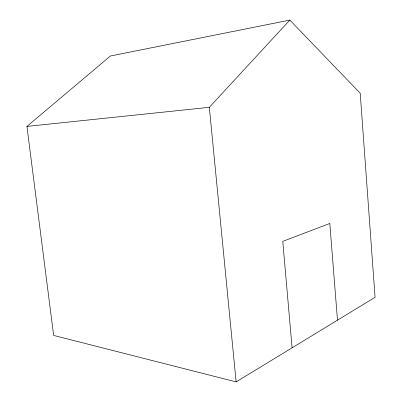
<?xml version="1.0" encoding="UTF-8"?>
<svg xmlns="http://www.w3.org/2000/svg" width="402" height="402" viewBox="0 0 402 402"><rect width="100%" height="100%" fill="white"/><g stroke="black" fill="none" stroke-linecap="round" stroke-linejoin="round"><path stroke-width="0.6" d="M26.934 126.409L209.326 107.319L289.827 20.1L360.212 93.224L375.066 297.284L236.13 381.9L53.647 335.424L26.934 126.409L110.419 55.999L289.827 20.1M209.326 107.319L236.13 381.9M292.088 347.82L282.767 241.361L329.806 223.462L337.489 320.168"/></g></svg>
